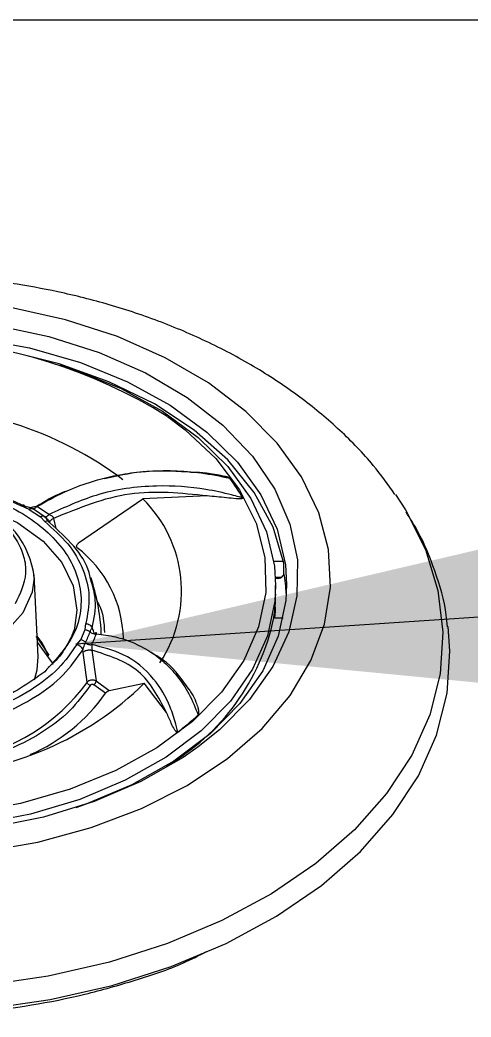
# Model space of a CAD drawing. Header units: inches. Extents: x 0 to 84, y -22 to 124.
# Drawn here: x 52.531 to 53.343, y 38.036 to 39.831 of the extents above; entities that cross this region are included whole.
import ezdxf

# ---------------------------------------------------------------- set-up
doc = ezdxf.new("R2010")
doc.units = ezdxf.units.IN
doc.header["$MEASUREMENT"] = 0
for name, color, linetype in [('1', 4, 'Continuous'), ('BDIM_CYAN', 4, 'Continuous'), ('DIM', 3, 'Continuous')]:
    doc.layers.add(name, color=color, linetype=linetype)
doc.styles.get("Standard").update_dxf_attribs({"font": 'simplex.shx'})
doc.dimstyles.get("Standard").update_dxf_attribs({"dimtxt": 0.18, "dimasz": 0.18, "dimexe": 0.18, "dimexo": 0.0625, "dimgap": 0.09, "dimtad": 0, "dimtih": 1, "dimtoh": 1, "dimdec": 4, "dimzin": 0, "dimdsep": 46, "dimtxsty": 'Standard', "dimcen": 0.09, "dimadec": 0, "dimazin": 0, "dimtfac": 1, "dimtdec": 4, "dimtofl": 0, "dimtmove": 0, "dimatfit": 3, "dimfxl": 0, "dimtolj": 1, "dimtzin": 0, "dimarcsym": 0})

# ---------------------------------------------------------------- blocks, each defined once
blk = doc.blocks.new('2020 RELAY')
at = {"layer": '1', "color": 3, "linetype": 'Continuous', "lineweight": 25}
blk.add_line((40.5311, 39.3306), (54.9875, 39.3306), dxfattribs=at)
at = {"layer": 'BDIM_CYAN'}
for p, q in [((52.8684, 38.474), (52.7523, 38.4689)), ((52.5474, 38.4499), (52.533, 38.456)), ((52.6368, 38.3896), (52.7523, 38.4689)), ((52.5474, 38.4499), (52.568, 38.4364)), ((52.576, 38.4279), (52.568, 38.4364)), ((52.5915, 38.4335), (52.5954, 38.4153)), ((53.0058, 38.3562), (52.9882, 38.356)), ((53.0064, 38.3348), (53.0064, 38.3529)), ((52.5636, 38.1845), (52.5569, 38.332)), ((53.0015, 38.3275), (52.9911, 38.3273)), ((52.9945, 38.3256), (52.9912, 38.3255)), ((52.9915, 38.2971), (52.9915, 38.313)), ((52.9909, 38.2736), (52.9913, 38.2874)), ((52.6487, 38.2335), (52.6497, 38.2446)), ((52.9883, 38.2547), (53.005, 38.2549)), ((52.6407, 38.2153), (52.6487, 38.2335)), ((52.6333, 38.2066), (52.6407, 38.2153)), ((52.6447, 38.1923), (52.6441, 38.197)), ((52.652, 38.1386), (52.6447, 38.1923)), ((52.6606, 38.1963), (52.6682, 38.141)), ((52.685, 38.1188), (52.664, 38.1339)), ((52.6682, 38.141), (52.6919, 38.1239)), ((52.6919, 38.1239), (52.755, 38.137)), ((52.795, 38.0842), (52.755, 38.137)), ((52.8903, 38.053), (52.8518, 38.0223))]:
    blk.add_line(p, q, dxfattribs=at)
at = {"layer": 'BDIM_CYAN', "flags": 128}
for points in [[(52.4621, 37.8333), (52.5631, 37.851), (52.6596, 37.8773), (52.7498, 37.9116), (52.832, 37.9532), (52.9049, 38.0016), (52.9671, 38.0558), (53.0175, 38.1148), (53.0552, 38.1776), (53.0795, 38.2431), (53.0901, 38.3101), (53.0866, 38.3774), (53.0693, 38.4437), (53.0383, 38.5081), (52.9943, 38.5692), (52.938, 38.6259), (52.8704, 38.6774), (52.7928, 38.7226), (52.7065, 38.7607), (52.6131, 38.7911), (52.5141, 38.8132)], [(52.4872, 38.7816), (52.5832, 38.7611), (52.6739, 38.7321), (52.7574, 38.6953), (52.8321, 38.6514), (52.8966, 38.6013), (52.9496, 38.5458), (52.9901, 38.4862), (53.0173, 38.4235), (53.0306, 38.359), (53.0299, 38.294), (53.0151, 38.2296), (52.9864, 38.1672), (52.9446, 38.1079), (52.8903, 38.053), (52.8903, 38.053)], [(51.7394, 38.5838), (51.8047, 38.633), (51.8803, 38.6756), (51.9645, 38.7109), (52.0556, 38.7382), (52.1519, 38.7568), (52.2513, 38.7665), (52.3519, 38.7669), (52.4515, 38.7582), (52.5482, 38.7404), (52.6399, 38.7139), (52.7249, 38.6794), (52.8013, 38.6374), (52.8677, 38.5888), (52.9226, 38.5347), (52.965, 38.4761), (52.994, 38.4142), (53.009, 38.3503), (53.0112, 38.3149)], [(53.0064, 38.3529), (52.987, 38.4178), (52.9531, 38.4802), (52.9055, 38.5388), (52.8451, 38.5922), (52.7732, 38.6395), (52.6914, 38.6796), (52.6014, 38.7115), (52.5369, 38.7282)], [(52.6029, 38.71), (52.6306, 38.7009), (52.7132, 38.6673)], [(52.8417, 38.0679), (52.7778, 38.0206), (52.7038, 37.9797), (52.6214, 37.9462), (52.5322, 37.9208), (52.4382, 37.9039)], [(52.7132, 38.6673), (52.7875, 38.6265), (52.852, 38.5793), (52.9054, 38.5267), (52.9467, 38.4697), (52.9748, 38.4096), (52.9894, 38.3474), (52.9915, 38.3129)], [(52.7965, 38.6171), (52.8288, 38.5929), (52.8839, 38.5411), (52.9267, 38.4848), (52.9563, 38.425), (52.972, 38.3631), (52.9736, 38.3004), (52.9609, 38.2383), (52.9343, 38.1779), (52.8943, 38.1208), (52.8417, 38.0679)], [(53.2075, 38.4767), (53.2254, 38.4492), (53.2614, 38.3777), (53.2839, 38.304), (53.2928, 38.2291), (53.2877, 38.154), (53.2689, 38.0799), (53.2366, 38.0077), (53.1913, 37.9384), (53.1335, 37.8731), (53.0641, 37.8127), (52.9841, 37.7579), (52.8945, 37.7097), (52.7967, 37.6685), (52.6921, 37.6351), (52.582, 37.6099), (52.468, 37.5932)], [(52.4617, 38.4554), (52.4722, 38.4516), (52.5273, 38.4255), (52.5727, 38.3926), (52.6064, 38.3544), (52.6271, 38.3125), (52.6337, 38.2687), (52.6294, 38.2361)], [(52.056, 38.332), (52.0567, 38.3145), (52.0688, 38.2764), (52.0946, 38.2413), (52.1328, 38.2113), (52.181, 38.1879), (52.2366, 38.1727), (52.2962, 38.1664), (52.3564, 38.1695), (52.4137, 38.1818), (52.4648, 38.2025), (52.5066, 38.2305), (52.5369, 38.2641)], [(52.9915, 38.3129), (52.9901, 38.2846), (52.9768, 38.2224), (52.95, 38.162), (52.91, 38.1046), (52.8577, 38.0516), (52.7942, 38.0038), (52.7208, 37.9623), (52.6389, 37.928), (52.5503, 37.9015), (52.4567, 37.8834), (52.3601, 37.874), (52.2623, 37.8736), (52.1655, 37.8821), (52.0715, 37.8994), (51.9823, 37.9251), (51.8997, 37.9587), (51.8254, 37.9995), (51.7609, 38.0467), (51.7075, 38.0993), (51.6663, 38.1563), (51.6381, 38.2164), (51.6235, 38.2786), (51.6214, 38.3131)], [(52.5369, 38.2641), (52.5537, 38.3013), (52.557, 38.3268)], [(53.0112, 38.3149), (53.0097, 38.2857), (52.9961, 38.2216), (52.9684, 38.1595), (52.9273, 38.1005), (52.8735, 38.0459), (52.8082, 37.9968), (52.7327, 37.9541), (52.6485, 37.9188), (52.6315, 37.9129)], [(52.9909, 38.2736), (52.9905, 38.2662), (52.9896, 38.2547)], [(51.4545, 37.8488), (51.5223, 37.7863), (51.601, 37.7295), (51.6896, 37.6791), (51.7869, 37.6357), (51.8915, 37.6001), (52.002, 37.5726), (52.1167, 37.5538), (52.234, 37.5438), (52.3524, 37.5428), (52.4701, 37.5508), (52.5856, 37.5677), (52.6971, 37.5932), (52.8031, 37.627), (52.9022, 37.6687), (52.9929, 37.7176), (53.0739, 37.7731), (53.1442, 37.8343), (53.2028, 37.9005), (53.2487, 37.9706), (53.2814, 38.0437), (53.3005, 38.1188), (53.3055, 38.1949), (53.302, 38.2393)], [(52.6776, 38.2239), (52.6775, 38.2326), (52.6766, 38.2436)], [(52.5597, 38.2212), (52.564, 38.2161), (52.5832, 38.1872)], [(52.5907, 38.1706), (52.5878, 38.1761), (52.5624, 38.2107)], [(52.5574, 38.1433), (52.5621, 38.1611), (52.5636, 38.1845)], [(52.8518, 38.0223), (52.8247, 38.0035), (52.749, 37.9603), (52.6646, 37.9243), (52.5733, 37.8962), (52.4768, 37.8766), (52.377, 37.8657), (52.2758, 37.864), (52.1752, 37.8712), (52.0772, 37.8874), (51.9836, 37.9123), (51.8963, 37.9452), (51.817, 37.9856), (51.7472, 38.0328), (51.7261, 38.05)]]:
    blk.add_lwpolyline(points, dxfattribs=at)
at = {"layer": 'BDIM_CYAN'}
for centre, radius, start, end in [((52.3036, 37.8243), 0.9335, 58.1333, 115.433), ((52.3261, 37.9848), 0.6489, 53.0132, 91.9748), ((52.6144, 38.2911), 0.3648, 29.3998, 36.1058), ((52.3998, 38.3093), 0.1581, 6.3561, 71.5222), ((52.3862, 38.1645), 0.339, 54.4598, 58.8819), ((52.589, 38.3026), 0.233, 326.4882, 45.5054), ((52.3838, 38.17), 0.3283, 54.4592, 58.8822), ((52.5058, 38.2127), 0.2116, 1.3153, 52.6395), ((52.7165, 38.2818), 0.2947, 3.2426, 10.3584), ((52.707, 38.2971), 0.2846, 351.4261, 359.9912), ((52.594, 38.3376), 0.4029, 299.8617, 348.1275), ((52.4952, 38.2887), 0.1727, 333.0525, 339.841), ((52.5013, 38.2872), 0.1783, 333.0525, 339.841), ((52.3506, 38.5495), 0.5777, 272.2385, 314.4257), ((52.3725, 38.3409), 0.345, 279.5079, 324.0912), ((52.4203, 38.3059), 0.3242, 293.5054, 324.7512), ((52.501, 38.462), 0.5188, 307.2659, 312.5685)]:
    blk.add_arc(centre, radius, start, end, dxfattribs=at)
for points, knots in [([(53.2064, 38.4768), (53.1939, 38.4944), (53.1651, 38.5347), (53.1089, 38.5923), (53.0401, 38.6501), (52.9628, 38.7022), (52.8778, 38.7484), (52.7871, 38.7875), (52.6942, 38.8186), (52.6033, 38.8415), (52.5237, 38.8559), (52.4607, 38.8639), (52.4157, 38.8679), (52.3838, 38.8699), (52.3612, 38.8709), (52.3452, 38.8714), (52.3338, 38.8717), (52.3258, 38.8718), (52.3202, 38.8719), (52.314, 38.8719), (52.3096, 38.8719), (52.3065, 38.8719)], [0, 0, 0, 0, 0.072988, 0.1668, 0.258968, 0.353634, 0.450093, 0.545596, 0.639822, 0.728931, 0.808123, 0.864253, 0.903989, 0.932101, 0.951985, 0.966048, 0.975992, 0.983023, 0.987996, 0.991512, 1, 1, 1, 1]), ([(52.5405, 38.4547), (52.5195, 38.4648), (52.4775, 38.4851), (52.4035, 38.5033), (52.3255, 38.5122), (52.2733, 38.5087), (52.2472, 38.507)], [0, 0, 0, 0, 0.25, 0.5, 0.75, 1, 1, 1, 1]), ([(52.2491, 38.5067), (52.2741, 38.5083), (52.3246, 38.5117), (52.4004, 38.5031), (52.4723, 38.4853), (52.5129, 38.4657), (52.533, 38.456)], [0, 0, 0, 0, 0.247011, 0.5, 0.752989, 1, 1, 1, 1]), ([(52.5614, 38.4548), (52.5777, 38.4639), (52.6081, 38.4811), (52.6596, 38.5006), (52.709, 38.5128), (52.7599, 38.5192), (52.8078, 38.5202), (52.8586, 38.5163), (52.892, 38.5095), (52.9091, 38.5061)], [0, 0, 0, 0, 0.154271, 0.288952, 0.454424, 0.575072, 0.714225, 0.852753, 1, 1, 1, 1]), ([(52.8322, 38.5172), (52.8046, 38.5185), (52.7546, 38.5207), (52.7054, 38.5099), (52.6834, 38.5051)], [0, 0, 0, 0, 0.553023, 1, 1, 1, 1]), ([(52.8357, 38.5171), (52.8397, 38.5171), (52.8524, 38.5169), (52.8706, 38.5152), (52.8878, 38.5125), (52.8981, 38.5103), (52.904, 38.5086), (52.9071, 38.5074), (52.9086, 38.5066), (52.909, 38.5062), (52.9091, 38.5061)], [0, 0, 0, 0, 0.15496, 0.497736, 0.71747, 0.850291, 0.926903, 0.969431, 0.992337, 1, 1, 1, 1]), ([(52.0372, 38.413), (52.0658, 38.4331), (52.1098, 38.464), (52.1896, 38.4884), (52.2562, 38.4996), (52.3251, 38.5016), (52.4118, 38.4928), (52.51, 38.4626), (52.5838, 38.4112), (52.6225, 38.3606), (52.6398, 38.3176), (52.6428, 38.2734), (52.6301, 38.2172), (52.5971, 38.1811), (52.5757, 38.1576)], [0, 0, 0, 0, 0.119728, 0.18418, 0.25, 0.31582, 0.380272, 0.5, 0.619728, 0.68418, 0.75, 0.81582, 0.880272, 1, 1, 1, 1]), ([(52.0905, 38.3982), (52.105, 38.4149), (52.1273, 38.4405), (52.1757, 38.4655), (52.2183, 38.48), (52.2649, 38.4885), (52.3263, 38.4915), (52.4009, 38.4811), (52.4642, 38.4537), (52.5033, 38.4231), (52.5259, 38.3956), (52.5391, 38.3657), (52.5445, 38.326), (52.5311, 38.2979), (52.5224, 38.2797)], [0, 0, 0, 0, 0.119728, 0.18418, 0.25, 0.31582, 0.380272, 0.5, 0.619728, 0.68418, 0.75, 0.81582, 0.880272, 1, 1, 1, 1]), ([(52.9322, 38.4702), (52.9314, 38.4704), (52.9292, 38.4711), (52.9226, 38.473), (52.9016, 38.4788), (52.8528, 38.4892), (52.7707, 38.4951), (52.6727, 38.4816), (52.6112, 38.4533), (52.5833, 38.4404)], [0, 0, 0, 0, 0.007325, 0.019566, 0.05865, 0.192116, 0.441769, 0.746986, 1, 1, 1, 1]), ([(52.6196, 38.4843), (52.6156, 38.4829), (52.5949, 38.4758), (52.5761, 38.4642), (52.5609, 38.4548)], [0, 0, 0, 0, 0.190183, 1, 1, 1, 1]), ([(52.8684, 38.474), (52.8214, 38.4789), (52.7265, 38.4889), (52.6368, 38.452), (52.5915, 38.4335)], [0, 0, 0, 0, 0.495173, 1, 1, 1, 1]), ([(52.9322, 38.4702), (52.9322, 38.4701), (52.9323, 38.4699), (52.9323, 38.4697), (52.9321, 38.4695), (52.9318, 38.4693), (52.9309, 38.469), (52.9269, 38.4686), (52.9115, 38.4697), (52.8913, 38.4719), (52.8741, 38.4734), (52.8684, 38.474)], [0, 0, 0, 0, 0.005501, 0.011055, 0.016084, 0.02158, 0.030977, 0.060324, 0.195274, 0.730604, 1, 1, 1, 1]), ([(52.5534, 38.451), (52.5508, 38.4521), (52.5463, 38.4541), (52.5422, 38.4545), (52.5405, 38.4547)], [0, 0, 0, 0, 0.571399, 1, 1, 1, 1]), ([(52.5529, 38.4536), (52.5524, 38.4533), (52.5514, 38.4526), (52.5496, 38.4524), (52.5482, 38.4529), (52.5479, 38.4535), (52.5477, 38.4539)], [0, 0, 0, 0, 0.233919, 0.484714, 0.742961, 1, 1, 1, 1]), ([(52.553, 38.4535), (52.5531, 38.4536), (52.5541, 38.4544), (52.5571, 38.455), (52.56, 38.4549), (52.5614, 38.4548)], [0, 0, 0, 0, 0.06512, 0.536608, 1, 1, 1, 1]), ([(52.5746, 38.4371), (52.5741, 38.4373), (52.5732, 38.4377), (52.5715, 38.4377), (52.5698, 38.4373), (52.5686, 38.4367), (52.568, 38.4364)], [0, 0, 0, 0, 0.257259, 0.51339, 0.762603, 1, 1, 1, 1]), ([(52.5746, 38.4371), (52.5752, 38.4369), (52.5764, 38.4364), (52.5789, 38.437), (52.5812, 38.4384), (52.5826, 38.4398), (52.5833, 38.4404)], [0, 0, 0, 0, 0.266689, 0.531115, 0.778754, 1, 1, 1, 1]), ([(52.5849, 38.4257), (52.5841, 38.4266), (52.5831, 38.4278), (52.5816, 38.4299), (52.5799, 38.4321), (52.5774, 38.4349), (52.5755, 38.4364), (52.5746, 38.4371)], [0, 0, 0, 0, 0.224307, 0.303573, 0.473827, 0.745729, 1, 1, 1, 1]), ([(52.5749, 38.437), (52.576, 38.4362), (52.5782, 38.4346), (52.5811, 38.4317), (52.5831, 38.4291), (52.5837, 38.4274), (52.5839, 38.4268)], [0, 0, 0, 0, 0.3097998, 0.5890179, 0.8446489, 1, 1, 1, 1]), ([(52.5833, 38.4404), (52.5843, 38.4401), (52.5862, 38.4396), (52.5885, 38.4382), (52.59, 38.4369), (52.5908, 38.4357), (52.5913, 38.4346), (52.5914, 38.4338), (52.5915, 38.4335)], [0, 0, 0, 0, 0.277558, 0.532524, 0.651825, 0.767232, 0.882131, 1, 1, 1, 1]), ([(53.3009, 38.2385), (53.3003, 38.2456), (53.2975, 38.2799), (53.2797, 38.3378), (53.2551, 38.3998), (53.2338, 38.4335), (53.2265, 38.445)], [0, 0, 0, 0, 0.0974309, 0.4729501, 0.8205253, 1, 1, 1, 1]), ([(52.576, 38.4279), (52.5907, 38.4148), (52.6205, 38.3884), (52.6468, 38.3419), (52.6589, 38.293), (52.6528, 38.2606), (52.6497, 38.2446)], [0, 0, 0, 0, 0.247011, 0.5, 0.752989, 1, 1, 1, 1]), ([(52.5847, 38.427), (52.5847, 38.4273), (52.5849, 38.4282), (52.5859, 38.4297), (52.5875, 38.4313), (52.5894, 38.4326), (52.5908, 38.4332), (52.5915, 38.4335)], [0, 0, 0, 0, 0.1199, 0.359111, 0.589478, 0.804448, 1, 1, 1, 1]), ([(52.6582, 38.3249), (52.6574, 38.3287), (52.6533, 38.3493), (52.6302, 38.3846), (52.6, 38.412), (52.5849, 38.4257)], [0, 0, 0, 0, 0.103469, 0.551735, 1, 1, 1, 1]), ([(52.6342, 38.3809), (52.634, 38.3812), (52.6335, 38.3817), (52.6331, 38.3829), (52.6331, 38.3842), (52.6336, 38.3857), (52.6347, 38.3877), (52.636, 38.3889), (52.6368, 38.3896)], [0, 0, 0, 0, 0.127615, 0.255978, 0.37429, 0.494233, 0.689359, 1, 1, 1, 1]), ([(52.9945, 38.3256), (52.9959, 38.3257), (52.9986, 38.3259), (53.0021, 38.3275), (53.0048, 38.3299), (53.0062, 38.3324), (53.0063, 38.3341), (53.0064, 38.3348)], [0, 0, 0, 0, 0.2160173, 0.4320521, 0.6475831, 0.8621082, 1, 1, 1, 1]), ([(52.661, 38.2363), (52.6646, 38.2531), (52.6708, 38.2828), (52.662, 38.3121), (52.6582, 38.3249)], [0, 0, 0, 0, 0.565234, 1, 1, 1, 1]), ([(52.6768, 38.2414), (52.676, 38.248), (52.6732, 38.2705), (52.6675, 38.2995), (52.6608, 38.3211), (52.6591, 38.3269)], [0, 0, 0, 0, 0.232225, 0.793032, 1, 1, 1, 1]), ([(52.6692, 38.2856), (52.6703, 38.2838), (52.6811, 38.2655), (52.6823, 38.2458), (52.6834, 38.228)], [0, 0, 0, 0, 0.100902, 1, 1, 1, 1]), ([(52.5757, 38.1576), (52.5472, 38.1375), (52.5032, 38.1067), (52.4233, 38.0823), (52.3568, 38.0711), (52.2878, 38.0691), (52.2012, 38.0779), (52.1027, 38.108), (52.0299, 38.1596), (51.9937, 38.2042), (51.9858, 38.2267), (51.9829, 38.2349)], [0, 0, 0, 0, 0.165848, 0.255126, 0.346299, 0.437473, 0.526751, 0.692599, 0.858446, 0.947725, 1, 1, 1, 1]), ([(52.5826, 38.1854), (52.5786, 38.1948), (52.5731, 38.2077), (52.5643, 38.2185), (52.5619, 38.2214)], [0, 0, 0, 0, 0.732054, 1, 1, 1, 1]), ([(52.6293, 38.2358), (52.6293, 38.2357), (52.6291, 38.2349), (52.6251, 38.2222), (52.6178, 38.2097), (52.6137, 38.2027)], [0, 0, 0, 0, 0.117814, 0.50902, 1, 1, 1, 1]), ([(52.6573, 38.2292), (52.658, 38.231), (52.6593, 38.2341), (52.6605, 38.2356), (52.661, 38.2363)], [0, 0, 0, 0, 0.571403, 1, 1, 1, 1]), ([(52.6642, 38.229), (52.6638, 38.2305), (52.6629, 38.2338), (52.6617, 38.2354), (52.661, 38.2363)], [0, 0, 0, 0, 0.459354, 1, 1, 1, 1]), ([(52.6642, 38.229), (52.6641, 38.2285), (52.6638, 38.2275), (52.6644, 38.2262), (52.6656, 38.2251), (52.6669, 38.2247), (52.6675, 38.2244)], [0, 0, 0, 0, 0.245337, 0.5, 0.754663, 1, 1, 1, 1]), ([(52.6675, 38.2244), (52.6676, 38.225), (52.6676, 38.226), (52.6677, 38.2274), (52.6679, 38.2282), (52.6683, 38.2279), (52.6686, 38.2264), (52.6687, 38.2257)], [0, 0, 0, 0, 0.111469, 0.230184, 0.482261, 0.743373, 1, 1, 1, 1]), ([(52.6687, 38.2257), (52.6803, 38.2243), (52.7025, 38.2215), (52.735, 38.2107), (52.7647, 38.1955), (52.7918, 38.1749), (52.8155, 38.1495), (52.8366, 38.1181), (52.8467, 38.0929), (52.8519, 38.08)], [0, 0, 0, 0, 0.136039, 0.261937, 0.40799, 0.540278, 0.678402, 0.83502, 1, 1, 1, 1]), ([(52.6333, 38.2066), (52.6231, 38.1919), (52.6024, 38.162), (52.5529, 38.1241), (52.493, 38.093), (52.4463, 38.0802), (52.4232, 38.0739)], [0, 0, 0, 0, 0.2470114, 0.5, 0.7529886, 1, 1, 1, 1]), ([(52.6137, 38.2027), (52.6135, 38.2022), (52.6079, 38.1917), (52.5974, 38.1781), (52.5841, 38.167), (52.5819, 38.1651)], [0, 0, 0, 0, 0.036947, 0.842734, 1, 1, 1, 1]), ([(52.6491, 38.2105), (52.6485, 38.211), (52.6474, 38.2122), (52.6453, 38.2136), (52.643, 38.2147), (52.6415, 38.2151), (52.6407, 38.2153)], [0, 0, 0, 0, 0.257259, 0.51339, 0.762603, 1, 1, 1, 1]), ([(52.6441, 38.197), (52.6445, 38.1981), (52.6449, 38.1996), (52.6457, 38.2019), (52.6466, 38.2044), (52.6478, 38.2076), (52.6487, 38.2095), (52.6491, 38.2105)], [0, 0, 0, 0, 0.223737, 0.303286, 0.472303, 0.744397, 1, 1, 1, 1]), ([(52.6491, 38.2105), (52.6499, 38.2097), (52.6515, 38.2082), (52.6546, 38.2067), (52.6577, 38.2061), (52.6594, 38.2063), (52.6603, 38.2064)], [0, 0, 0, 0, 0.266689, 0.531115, 0.778754, 1, 1, 1, 1]), ([(52.8151, 38.0492), (52.815, 38.0498), (52.8146, 38.0514), (52.8136, 38.0562), (52.81, 38.071), (52.7992, 38.1036), (52.7719, 38.1501), (52.7232, 38.191), (52.6799, 38.2016), (52.6603, 38.2064)], [0, 0, 0, 0, 0.007324, 0.019565, 0.058649, 0.192116, 0.441769, 0.746986, 1, 1, 1, 1]), ([(52.6603, 38.2064), (52.6603, 38.2057), (52.6603, 38.2045), (52.6604, 38.2022), (52.6605, 38.2003), (52.6605, 38.1988), (52.6606, 38.1974), (52.6606, 38.1967), (52.6606, 38.1963)], [0, 0, 0, 0, 0.277559, 0.532523, 0.651824, 0.76723, 0.88213, 1, 1, 1, 1]), ([(52.4271, 38.06), (52.4512, 38.0666), (52.4995, 38.0798), (52.5609, 38.1119), (52.6119, 38.1509), (52.6334, 38.1816), (52.6441, 38.197)], [0, 0, 0, 0, 0.25, 0.5, 0.75, 1, 1, 1, 1]), ([(52.6447, 38.1923), (52.645, 38.1927), (52.6457, 38.1935), (52.6473, 38.1946), (52.6494, 38.1957), (52.6518, 38.1964), (52.6544, 38.1969), (52.6569, 38.197), (52.659, 38.1968), (52.6601, 38.1964), (52.6606, 38.1963)], [0, 0, 0, 0, 0.112211, 0.235183, 0.366441, 0.502102, 0.637431, 0.767757, 0.889371, 1, 1, 1, 1]), ([(52.795, 38.0842), (52.7806, 38.1119), (52.7513, 38.1679), (52.6911, 38.1867), (52.6606, 38.1963)], [0, 0, 0, 0, 0.494868, 1, 1, 1, 1]), ([(52.8356, 38.1257), (52.8234, 38.1434), (52.8047, 38.1703), (52.7766, 38.1869), (52.767, 38.1927)], [0, 0, 0, 0, 0.656333, 1, 1, 1, 1]), ([(52.6574, 38.133), (52.6462, 38.1175), (52.6234, 38.0859), (52.57, 38.0459), (52.5059, 38.0131), (52.4561, 37.9996), (52.4315, 37.9929)], [0, 0, 0, 0, 0.247096, 0.5, 0.752904, 1, 1, 1, 1]), ([(52.6682, 38.141), (52.6674, 38.1414), (52.666, 38.1421), (52.6634, 38.1426), (52.6611, 38.1427), (52.6589, 38.1425), (52.6567, 38.1419), (52.6547, 38.1411), (52.653, 38.1399), (52.6523, 38.139), (52.652, 38.1386)], [0, 0, 0, 0, 0.156145, 0.293104, 0.410773, 0.509038, 0.632735, 0.755824, 0.878258, 1, 1, 1, 1]), ([(52.664, 38.1339), (52.6637, 38.134), (52.6632, 38.1343), (52.6623, 38.1345), (52.6613, 38.1347), (52.6603, 38.1346), (52.6593, 38.1344), (52.6585, 38.134), (52.6578, 38.1336), (52.6576, 38.1332), (52.6574, 38.133)], [0, 0, 0, 0, 0.121775, 0.245594, 0.376257, 0.509474, 0.637578, 0.768746, 0.883915, 1, 1, 1, 1]), ([(52.664, 38.1339), (52.6645, 38.1342), (52.6653, 38.1348), (52.6662, 38.1359), (52.6669, 38.1369), (52.6675, 38.138), (52.6681, 38.1394), (52.6682, 38.1404), (52.6682, 38.141)], [0, 0, 0, 0, 0.228984, 0.354713, 0.485156, 0.617768, 0.749737, 1, 1, 1, 1]), ([(52.685, 38.1188), (52.6852, 38.1191), (52.6857, 38.1196), (52.6866, 38.1206), (52.6876, 38.1215), (52.6888, 38.1224), (52.6904, 38.1234), (52.6913, 38.1237), (52.6919, 38.1239)], [0, 0, 0, 0, 0.127615, 0.255978, 0.374291, 0.494236, 0.689367, 1, 1, 1, 1]), ([(52.8356, 38.1257), (52.8374, 38.1231), (52.8422, 38.1159), (52.8476, 38.1051), (52.8512, 38.0946), (52.8526, 38.088), (52.853, 38.084), (52.8528, 38.0817), (52.8524, 38.0805), (52.852, 38.0801), (52.8519, 38.08)], [0, 0, 0, 0, 0.191814, 0.519611, 0.729753, 0.856784, 0.930061, 0.970742, 0.992656, 1, 1, 1, 1]), ([(52.8151, 38.0492), (52.815, 38.0491), (52.8149, 38.049), (52.8145, 38.0489), (52.8142, 38.0489), (52.8137, 38.0489), (52.8129, 38.0493), (52.8108, 38.0512), (52.8057, 38.0599), (52.8007, 38.0715), (52.7965, 38.081), (52.795, 38.0842)], [0, 0, 0, 0, 0.0054864, 0.0110267, 0.0160424, 0.0215241, 0.0308969, 0.0601677, 0.194769, 0.7287144, 1, 1, 1, 1]), ([(52.0429, 37.562), (52.0472, 37.561), (52.0823, 37.5523), (52.1527, 37.5454), (52.2848, 37.5351), (52.4536, 37.5408), (52.6173, 37.5675), (52.7391, 37.602), (52.8139, 37.6266), (52.8532, 37.647), (52.8668, 37.654)], [0, 0, 0, 0, 0.01591, 0.13022, 0.244554, 0.47775, 0.710946, 0.825256, 0.939589, 1, 1, 1, 1])]:
    blk.add_open_spline(points, degree=3, knots=knots, dxfattribs=at)
for points in [[(52.533, 38.456), (52.5339, 38.4566), (52.5356, 38.4577), (52.5378, 38.4579), (52.5396, 38.457), (52.5402, 38.4555), (52.5405, 38.4547)], [(52.5614, 38.4548), (52.5607, 38.454), (52.5594, 38.4525), (52.5571, 38.4511), (52.555, 38.4505), (52.5539, 38.4508), (52.5534, 38.451)], [(52.5474, 38.4499), (52.5479, 38.4503), (52.5491, 38.451), (52.5507, 38.4515), (52.5522, 38.4516), (52.553, 38.4512), (52.5534, 38.451)], [(52.576, 38.4279), (52.577, 38.4284), (52.579, 38.4292), (52.5817, 38.4291), (52.5839, 38.428), (52.5845, 38.4264), (52.5849, 38.4257)], [(52.6497, 38.2446), (52.651, 38.2443), (52.6536, 38.2438), (52.6571, 38.2419), (52.6598, 38.2393), (52.6606, 38.2373), (52.661, 38.2363)], [(52.6487, 38.2335), (52.6495, 38.2334), (52.6511, 38.2331), (52.6534, 38.2321), (52.6556, 38.2308), (52.6567, 38.2297), (52.6573, 38.2292)], [(52.6687, 38.2257), (52.6677, 38.2256), (52.6658, 38.2253), (52.6626, 38.2259), (52.6596, 38.2272), (52.6581, 38.2285), (52.6573, 38.2292)], [(52.6333, 38.2066), (52.6346, 38.2062), (52.637, 38.2054), (52.6403, 38.2031), (52.6429, 38.2002), (52.6437, 38.1981), (52.6441, 38.197)], [(52.6574, 38.133), (52.6568, 38.1333), (52.6554, 38.1337), (52.6536, 38.1351), (52.6524, 38.1368), (52.6521, 38.138), (52.652, 38.1386)]]:
    blk.add_open_spline(points, degree=3, dxfattribs=at)
at = {"layer": 'DIM'}
blk.add_leader([(52.6316, 38.2079), (60.4483, 38.73)], dimstyle='Standard', override={"dimscale": 24, "dimgap": 0.05, "dimtad": 0, "dimdec": 2, "dimtdec": 1, "dimtmove": 0, "dimatfit": 0, "dimtzin": 0}, dxfattribs=at)

msp = doc.modelspace()

# ---------------------------------------------------------------- block references
msp.add_blockref('2020 RELAY', (0, 0.5))

doc.saveas('drawing.dxf')
